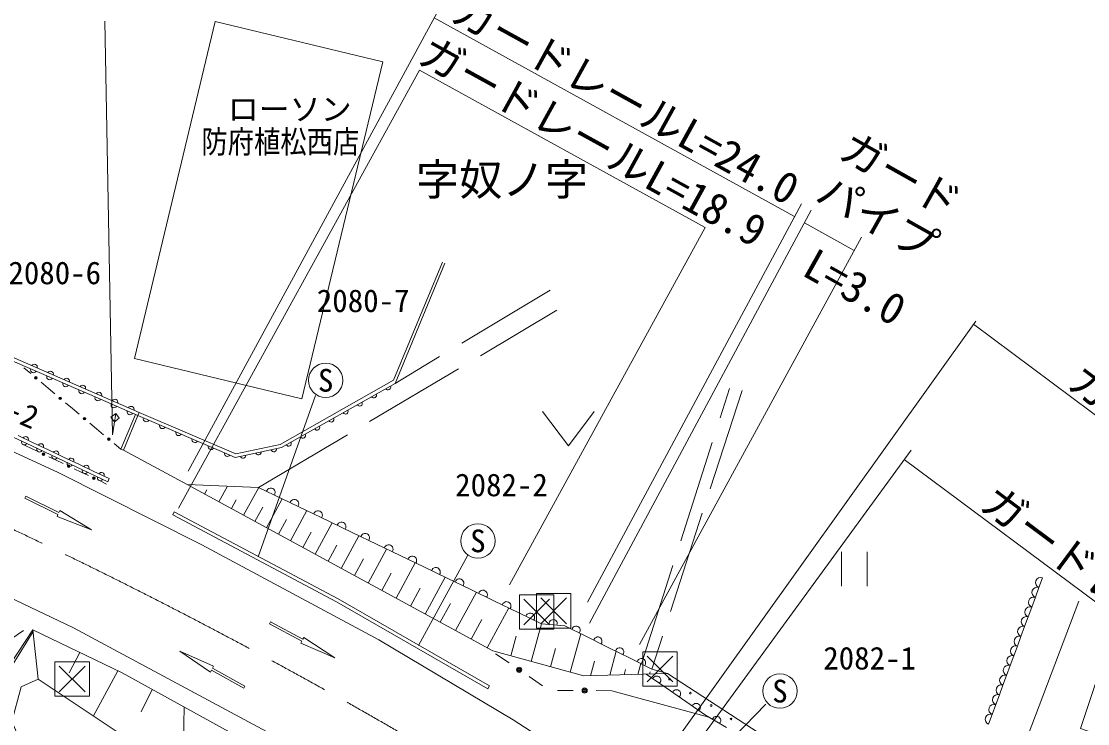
# Model space of a CAD drawing. Units: millimetres, scale not verified. Extents: x 40000 to 680000, y 20000 to 380000.
# Drawn here: x 484859 to 546856, y 278206 to 319014 of the extents above; entities that cross this region are included whole.
import ezdxf
from ezdxf.enums import TextEntityAlignment as Align

# ---------------------------------------------------------------- set-up
doc = ezdxf.new("R2010")
doc.units = ezdxf.units.MM
doc.header["$LTSCALE"] = 1000
doc.linetypes.add('CHAIN', pattern=[18.5, 12, -1.5, 3.5, -1.5])
doc.linetypes.add('DASHED', pattern=[7.5, 6, -1.5])
for name, color, linetype, lineweight in [('M-BGD', 7, 'Continuous', 13), ('M-BGD-EXST', 7, 'Continuous', 13), ('M-BMK', 2, 'CHAIN', 13), ('M-BMK-SRVR', 3, 'Continuous', 13), ('M-STR-HTXT', 7, 'Continuous', 13), ('M-STR-STRC', 7, 'Continuous', 13)]:
    doc.layers.add(name, color=color, linetype=linetype, lineweight=lineweight)
doc.layers.add('M-BMK-HTXT', color=7, linetype='Continuous')
doc.styles.add('ＭＳ ゴシック', font='')
doc.styles.get('ＭＳ ゴシック').set_extended_font_data('MS Gothic')

msp = doc.modelspace()

# ---------------------------------------------------------------- linework, layer by layer
at = {"layer": 'M-BGD'}
for p, q in [((496137, 319007), (491438, 299423)), ((505871, 316671), (496137, 319007)), ((501172, 297087), (505871, 316671)), ((506504, 298159), (509351, 305015)), ((506592, 297978), (509489, 304957)), ((485091, 298954), (484155, 299361)), ((484998, 298885), (485402, 298547)), ((486026, 298547), (485091, 298954)), ((491438, 299423), (501172, 297087)), ((486962, 298140), (486026, 298547)), ((486412, 297702), (486008, 298040)), ((486412, 297702), (486816, 297364)), ((487898, 297733), (486962, 298140)), ((488833, 297326), (487898, 297733)), ((499905, 294436), (506504, 298159)), ((499977, 294246), (506592, 297978)), ((489769, 296919), (488833, 297326)), ((487826, 296519), (487422, 296857)), ((487826, 296519), (488230, 296181)), ((490704, 296512), (489769, 296919)), ((491640, 296104), (490704, 296512)), ((490653, 294152), (491501, 296163)), ((490791, 294094), (491640, 296104)), ((491640, 296104), (491719, 296288)), ((492583, 295701), (491640, 296104)), ((489239, 295335), (488835, 295674)), ((489239, 295335), (489643, 294997)), ((493526, 295297), (492583, 295701)), ((494470, 294893), (493526, 295297)), ((484667, 294941), (485557, 294530)), ((485557, 294530), (486439, 294113)), ((490653, 294152), (490249, 294490)), ((495413, 294489), (494470, 294893)), ((496357, 294085), (495413, 294489)), ((485409, 294213), (484901, 294448)), ((485409, 294213), (485828, 294014)), ((486439, 294113), (487320, 293696)), ((490653, 294152), (490791, 294094)), ((490791, 294094), (494507, 292095)), ((497300, 293681), (496357, 294085)), ((498197, 293870), (497300, 293681)), ((499093, 294060), (498197, 293870)), ((499093, 294060), (499977, 294246)), ((486878, 293518), (486458, 293717)), ((486878, 293518), (487297, 293319)), ((487320, 293696), (488202, 293278)), ((488202, 293278), (489084, 292861)), ((488347, 292823), (487927, 293021)), ((488347, 292823), (488766, 292624)), ((489084, 292861), (489965, 292444)), ((489816, 292128), (489396, 292326)), ((489880, 292263), (489965, 292444)), ((495637, 291785), (495509, 291550)), ((496847, 292003), (496351, 291092)), ((497784, 290313), (498663, 291930)), ((498657, 291932), (500028, 291272)), ((497352, 291216), (497071, 290700)), ((498444, 289954), (498892, 290779)), ((499117, 289588), (500032, 291271)), ((500028, 291272), (501399, 290612)), ((493752, 290516), (493659, 290339)), ((500504, 288833), (501457, 290585)), ((501399, 290612), (502770, 289953)), ((499804, 289214), (500271, 290072)), ((501949, 288047), (502940, 289871)), ((502770, 289953), (504141, 289293)), ((501219, 288444), (501705, 289338)), ((503452, 287230), (504484, 289128)), ((504141, 289293), (505512, 288633)), ((502693, 287643), (503199, 288573)), ((505016, 286379), (506091, 288354)), ((505512, 288633), (506883, 287973)), ((504226, 286809), (504753, 287777)), ((506883, 287973), (508254, 287313)), ((506645, 285493), (507763, 287549)), ((508254, 287313), (509625, 286653)), ((505822, 285940), (506371, 286948)), ((508340, 284571), (509504, 286711)), ((509625, 286653), (510996, 285993)), ((544232, 286682), (544023, 286115)), ((507484, 285037), (508054, 286086)), ((510104, 283612), (511315, 285839)), ((510996, 285993), (512367, 285333)), ((544023, 286115), (543814, 285548)), ((512367, 285333), (513738, 284673)), ((541925, 273666), (546350, 285330)), ((543814, 285548), (543605, 284981)), ((509213, 284096), (509807, 285188)), ((511940, 282613), (513201, 284931)), ((513738, 284673), (515109, 284013)), ((543605, 284981), (543396, 284414)), ((511013, 283117), (511631, 284254)), ((515109, 284013), (514509, 281821)), ((515109, 284013), (516449, 283892)), ((543396, 284414), (543187, 283847)), ((485837, 280797), (485537, 283666)), ((516449, 283892), (517718, 283265)), ((517381, 283431), (516771, 281202)), ((543187, 283847), (542978, 283280)), ((513622, 283287), (513311, 282149)), ((517718, 283265), (518986, 282637)), ((542769, 282713), (542560, 282146)), ((542978, 283280), (542769, 282713)), ((487635, 281151), (488269, 282345)), ((512431, 282260), (513213, 281732)), ((515909, 282581), (515618, 281517)), ((518986, 282637), (520255, 282010)), ((519446, 282410), (519067, 281023)), ((542560, 282146), (542351, 281579)), ((518175, 281833), (517945, 280992)), ((520255, 282010), (521524, 281382)), ((520869, 281706), (520694, 281067)), ((542351, 281579), (542142, 281012)), ((490478, 281277), (489051, 278655)), ((515166, 280412), (514385, 280940)), ((519992, 281363), (519905, 281045)), ((521192, 281080), (522341, 280287)), ((521424, 281213), (521389, 281085)), ((522437, 281114), (521524, 281382)), ((542142, 281012), (541933, 280445)), ((512073, 280404), (511973, 280231)), ((522341, 280287), (523490, 279494)), ((541933, 280445), (541724, 279878)), ((492471, 280194), (491818, 278896)), ((516036, 280141), (516936, 280135)), ((519187, 280123), (518287, 280128)), ((541724, 279878), (541515, 279311)), ((523490, 279494), (524640, 278702)), ((541515, 279311), (541306, 278744)), ((524640, 278702), (525863, 277978)), ((541306, 278744), (541097, 278177))]:
    msp.add_line(p, q, dxfattribs=at)
at = {"layer": 'M-BGD', "linetype": 'DASHED'}
for p, q in [((515603, 303400), (506592, 297978)), ((498657, 291932), (515999, 302223)), ((520918, 281682), (526036, 297689)), ((526761, 297566), (521524, 281382)), ((519187, 280123), (524839, 278583))]:
    msp.add_line(p, q, dxfattribs=at)
at = {"layer": 'M-BGD'}
for points in [[(499905, 294436), (497321, 293889), (491719, 296288), (480466, 301184), (477741, 301497)], [(489880, 292263), (485472, 294349), (480136, 296812), (476801, 298316)], [(498657, 291932), (494507, 292095), (512268, 282435), (517572, 280982), (522437, 281114), (535076, 272897)], [(493659, 290339), (503190, 285283), (511973, 280231)], [(493752, 290516), (503287, 285458), (512073, 280404)], [(494331, 279167), (494282, 277230), (493203, 274791), (490810, 272994), (489485, 273329), (487951, 273952), (485614, 275351), (483966, 279144), (484234, 281692), (485537, 283666), (490729, 281156), (496937, 277726)], [(548406, 283789), (546448, 277924), (552882, 275644), (551231, 271120), (556544, 269173), (556950, 270209), (556580, 270375), (556870, 271078), (560031, 270026)]]:
    msp.add_lwpolyline(points, dxfattribs=at)
at = {"layer": 'M-BGD', "linetype": 'DASHED'}
msp.add_lwpolyline([(484287, 278251), (484854, 280355), (485837, 280797), (492406, 276419), (491909, 274761), (490506, 273626), (489485, 273329)], dxfattribs=at)
at = {"layer": 'M-BGD'}
for centre, radius in [((485705, 298294), 75), ((485705, 298294), 49.5), ((485705, 298294), 24.5), ((487119, 297110), 75), ((487119, 297110), 49.5), ((487119, 297110), 24.5), ((488532, 295927), 75), ((488532, 295927), 49.5), ((488532, 295927), 24.5), ((489946, 294744), 75), ((489946, 294744), 49.5), ((489946, 294744), 24.5), ((486143, 293866), 75), ((486143, 293866), 49.5), ((486143, 293866), 24.5), ((487612, 293170), 75), ((487612, 293170), 49.5), ((487612, 293170), 24.5), ((489081, 292475), 75), ((489081, 292475), 49.5), ((489081, 292475), 24.5), ((513799, 281336), 150), ((513799, 281336), 99), ((513799, 281336), 49), ((517611, 280132), 150), ((517611, 280132), 99), ((522549, 280796), 50), ((517611, 280132), 49), ((523756, 279980), 50), ((524964, 279262), 50), ((526122, 278479), 50)]:
    msp.add_circle(centre, radius, dxfattribs=at)
for centre, radius, start, end in [((485615, 298920), 172, 343.78835, 149.18441), ((485567, 298770), 171, 163.65366, 329.32012), ((486503, 298363), 171, 163.65183, 329.32195), ((486553, 298512), 172, 343.78913, 149.18407), ((487490, 298104), 172, 343.78803, 149.18635), ((487438, 297956), 171, 163.65183, 329.32195), ((488374, 297549), 171, 163.65366, 329.32012), ((488428, 297696), 172, 343.78835, 149.18441), ((506175, 297752), 158, 212.42101, 26.50392), ((489309, 297142), 171, 163.65183, 329.32195), ((489366, 297288), 172, 343.78913, 149.18407), ((490304, 296880), 172, 343.78803, 149.18635), ((505350, 297286), 158, 212.42049, 26.50301), ((490245, 296735), 171, 163.65183, 329.32195), ((491180, 296328), 171, 163.65366, 329.32012), ((491241, 296472), 172, 343.78835, 149.18441), ((503699, 296354), 158, 212.42252, 26.50241), ((504525, 296820), 158, 212.42049, 26.50301), ((492120, 295923), 172, 164.31695, 329.31816), ((502874, 295888), 158, 212.42252, 26.50241), ((493064, 295519), 172, 164.31972, 329.31744), ((494007, 295115), 172, 164.31695, 329.31816), ((502049, 295422), 158, 212.42101, 26.50392), ((485033, 294567), 164, 160.06905, 330.37268), ((485106, 294723), 164, 340.08638, 150.35465), ((494950, 294711), 172, 164.31695, 329.31816), ((500399, 294489), 158, 212.42049, 26.50301), ((501224, 294956), 158, 212.42101, 26.50392), ((485919, 294152), 163, 159.26853, 330.08151), ((485992, 294310), 163, 339.28016, 150.0698), ((486874, 293892), 163, 339.28016, 150.0698), ((495894, 294307), 172, 164.31972, 329.31744), ((496837, 293903), 172, 164.31695, 329.31816), ((498644, 293968), 153, 192.97756, 10.89504), ((499541, 294157), 153, 192.97876, 10.89495), ((486800, 293735), 163, 159.26853, 330.08151), ((487682, 293318), 163, 159.26853, 330.08151), ((487756, 293475), 163, 339.28016, 150.0698), ((497748, 293778), 153, 192.97876, 10.89495), ((488563, 292901), 163, 159.26853, 330.08151), ((488637, 293058), 163, 339.28016, 150.0698), ((489519, 292641), 163, 339.28016, 150.0698), ((489445, 292484), 163, 159.26935, 330.0812), ((499361, 291641), 257, 324.71179, 163.87893), ((500732, 290981), 257, 324.71179, 163.87893), ((502103, 290321), 257, 324.71179, 163.87893), ((503474, 289661), 257, 324.71179, 163.87893), ((504845, 289001), 257, 324.71041, 163.87828), ((506216, 288341), 257, 324.70959, 163.87909), ((507587, 287681), 257, 324.71098, 163.87975), ((508958, 287021), 257, 324.71098, 163.87975), ((510329, 286361), 257, 324.71098, 163.87975), ((544130, 286398), 302, 70.17836, 249.34757), ((511700, 285701), 257, 324.70959, 163.87909), ((543921, 285831), 302, 70.17714, 249.34992), ((513071, 285041), 257, 324.70959, 163.87909), ((543712, 285264), 302, 70.17723, 249.34871), ((514442, 284381), 257, 324.71129, 163.8774), ((543503, 284697), 302, 70.17836, 249.34757), ((515785, 284019), 234, 338.41311, 191.30213), ((543294, 284130), 302, 70.17803, 249.34969), ((517109, 283630), 243, 320.03396, 167.31931), ((543085, 283563), 302, 70.17568, 249.3496), ((518377, 283002), 243, 320.03396, 167.31931), ((542667, 282429), 302, 70.17803, 249.34969), ((542876, 282996), 302, 70.17902, 249.34691), ((519646, 282375), 243, 320.03396, 167.31931), ((542458, 281862), 302, 70.17657, 249.34937), ((520915, 281747), 243, 320.03396, 167.31931), ((542249, 281295), 302, 70.17747, 249.34781), ((521801, 280733), 240, 310.99476, 159.80228), ((542040, 280728), 302, 70.17869, 249.34903), ((541830, 280161), 302, 70.17657, 249.34937), ((522950, 279940), 240, 310.99476, 159.80228), ((541621, 279594), 302, 70.17657, 249.34937), ((524099, 279147), 240, 310.9936, 159.80204), ((541412, 279027), 302, 70.17714, 249.34992), ((525280, 278388), 244, 315.97891, 162.79459), ((541203, 278460), 302, 70.17723, 249.34871)]:
    msp.add_arc(centre, radius, start, end, dxfattribs=at)
at = {"layer": 'M-BGD-EXST'}
for p, q in [((501953, 297267), (498626, 287896)), ((490344, 296233), (490063, 296024)), ((490063, 296024), (490271, 295744)), ((490161, 294997), (490344, 296233)), ((490271, 295744), (490552, 295952)), ((490552, 295952), (490344, 296233)), ((515166, 296345), (516666, 294345)), ((516666, 294345), (518166, 296345)), ((510811, 287995), (507960, 282740)), ((532538, 288189), (532538, 286189)), ((534038, 288189), (534038, 286189)), ((514067, 283940), (515567, 285440)), ((514067, 285440), (515567, 283940)), ((515055, 284012), (516555, 285512)), ((515055, 285512), (516555, 284012)), ((485555, 283565), (482527, 278713)), ((521239, 280632), (522739, 282132)), ((521239, 282132), (522739, 280632)), ((487066, 280050), (488566, 281550)), ((487066, 281550), (488566, 280050)), ((528139, 279347), (522522, 273542))]:
    msp.add_line(p, q, dxfattribs=at)
for points in [[(513817, 283690), (515817, 283690), (515817, 285690), (513817, 285690)], [(514805, 283762), (516805, 283762), (516805, 285762), (514805, 285762)], [(520989, 280382), (522989, 280382), (522989, 282382), (520989, 282382)], [(486816, 279800), (488816, 279800), (488816, 281800), (486816, 281800)]]:
    msp.add_lwpolyline(points, close=True, dxfattribs=at)
for centre in [(502554, 298156), (511405, 288826), (528965, 280098)]:
    msp.add_circle(centre, 1000, dxfattribs=at)
at = {"layer": 'M-BMK'}
msp.add_arc((355739, 17001), 301330, 51.25287, 69.97288, dxfattribs=at)
at = {"layer": 'M-STR-HTXT'}
for p, q in [((494563, 292874), (509155, 319746)), ((508867, 319216), (529814, 307670)), ((494004, 290736), (508009, 316181)), ((524611, 307039), (508009, 316181)), ((530210, 308407), (517771, 285267)), ((517883, 284052), (530783, 308035)), ((524611, 307039), (513249, 286281)), ((530395, 307313), (533286, 305691)), ((533708, 306465), (520804, 282807)), ((522690, 276914), (540363, 301600)), ((568414, 280362), (540227, 301410)), ((523297, 275881), (536598, 294099)), ((536195, 293547), (562952, 273628))]:
    msp.add_line(p, q, dxfattribs=at)
at = {"layer": 'M-STR-STRC'}
for p, q in [((489720, 319033), (490161, 294997)), ((485121, 291417), (485065, 291301)), ((487046, 290470), (485121, 291417)), ((485065, 291301), (486989, 290355)), ((486989, 290355), (486933, 290239)), ((486933, 290239), (488942, 289466)), ((487103, 290586), (487046, 290470)), ((488942, 289466), (487103, 290586)), ((499340, 284128), (499279, 284015)), ((499279, 284015), (501164, 282993)), ((501225, 283107), (499340, 284128)), ((484990, 283627), (463714, 269145)), ((501164, 282993), (501103, 282880)), ((501103, 282880), (503080, 282028)), ((501287, 283220), (501225, 283107)), ((503080, 282028), (501287, 283220)), ((496041, 281540), (494072, 282412)), ((494072, 282412), (495853, 281202)), ((495978, 281427), (496041, 281540)), ((495853, 281202), (495916, 281315)), ((495916, 281315), (497791, 280274)), ((497853, 280386), (495978, 281427)), ((497791, 280274), (497853, 280386))]:
    msp.add_line(p, q, dxfattribs=at)
for points in [[(547157, 254151), (541862, 258499), (535892, 263042), (528475, 268510), (520917, 273615), (513459, 278420), (505640, 283083), (495348, 288591), (486966, 292812), (478101, 296893), (466140, 301838), (454361, 306140), (444411, 309336), (436913, 311507), (432270, 312873), (424536, 314771), (416280, 316688), (406520, 318606), (400195, 319751)], [(395632, 312623), (409103, 310316), (422656, 307524), (437241, 303789), (449445, 299992), (461459, 295608), (474868, 289967), (487884, 283778), (501207, 276637), (506669, 273422), (514091, 268827), (521364, 264006), (526267, 260609), (532380, 256128), (535366, 253848), (539416, 250656), (542377, 248257)]]:
    msp.add_lwpolyline(points, dxfattribs=at)

# ---------------------------------------------------------------- texts
at = {"layer": 'M-BGD-EXST', "style": 'ＭＳ ゴシック'}
for p in [(502554, 298156), (511405, 288826), (528965, 280098)]:
    msp.add_text('S', height=1320, dxfattribs=at).set_placement(p, align=Align.MIDDLE_CENTER)
at = {"layer": 'M-BMK-HTXT', "style": 'ＭＳ ゴシック'}
for s, height, p in [('ローソン', 1320, (500461, 313915)), ('字奴ノ字', 1833, (512807, 309820)), ('2080-6', 1320, (486802, 304400)), ('2080-7', 1320, (504734, 302780)), ('2082-2', 1320, (512775, 292079)), ('2082-1', 1320, (534178, 282013))]:
    msp.add_text(s, height=height, dxfattribs=at).set_placement(p, align=Align.MIDDLE_CENTER)
at = {"layer": 'M-BMK-HTXT', "style": 'ＭＳ ゴシック', "width": 0.85}
msp.add_text('防府植松西店', height=1320, dxfattribs=at).set_placement((499918, 312017), align=Align.MIDDLE_CENTER)
at = {"layer": 'M-BMK-SRVR', "style": 'ＭＳ ゴシック'}
msp.add_text('187-9-0-2', height=1320, rotation=336.864, dxfattribs=at).set_placement((482045, 297486), align=Align.MIDDLE_CENTER)
at = {"layer": 'M-STR-HTXT', "style": 'ＭＳ ゴシック'}
for s, rotation, p in [('ガードレールL=24.0', 331.135, (519998, 314508)), ('ガードレールL=18.9', 331.164, (518098, 312052)), ('ガード', 330.711, (536001, 310116)), ('パイプ', 330.711, (534642, 307611)), ('L=3.0', 330.711, (533326, 303579)), ('ガードレールL=33.0', 323.251, (555144, 291831)), ('ガードレールL=32.4', 323.337, (550055, 284787))]:
    msp.add_text(s, height=1833, rotation=rotation, dxfattribs=at).set_placement(p, align=Align.MIDDLE_CENTER)

doc.saveas('drawing.dxf')
